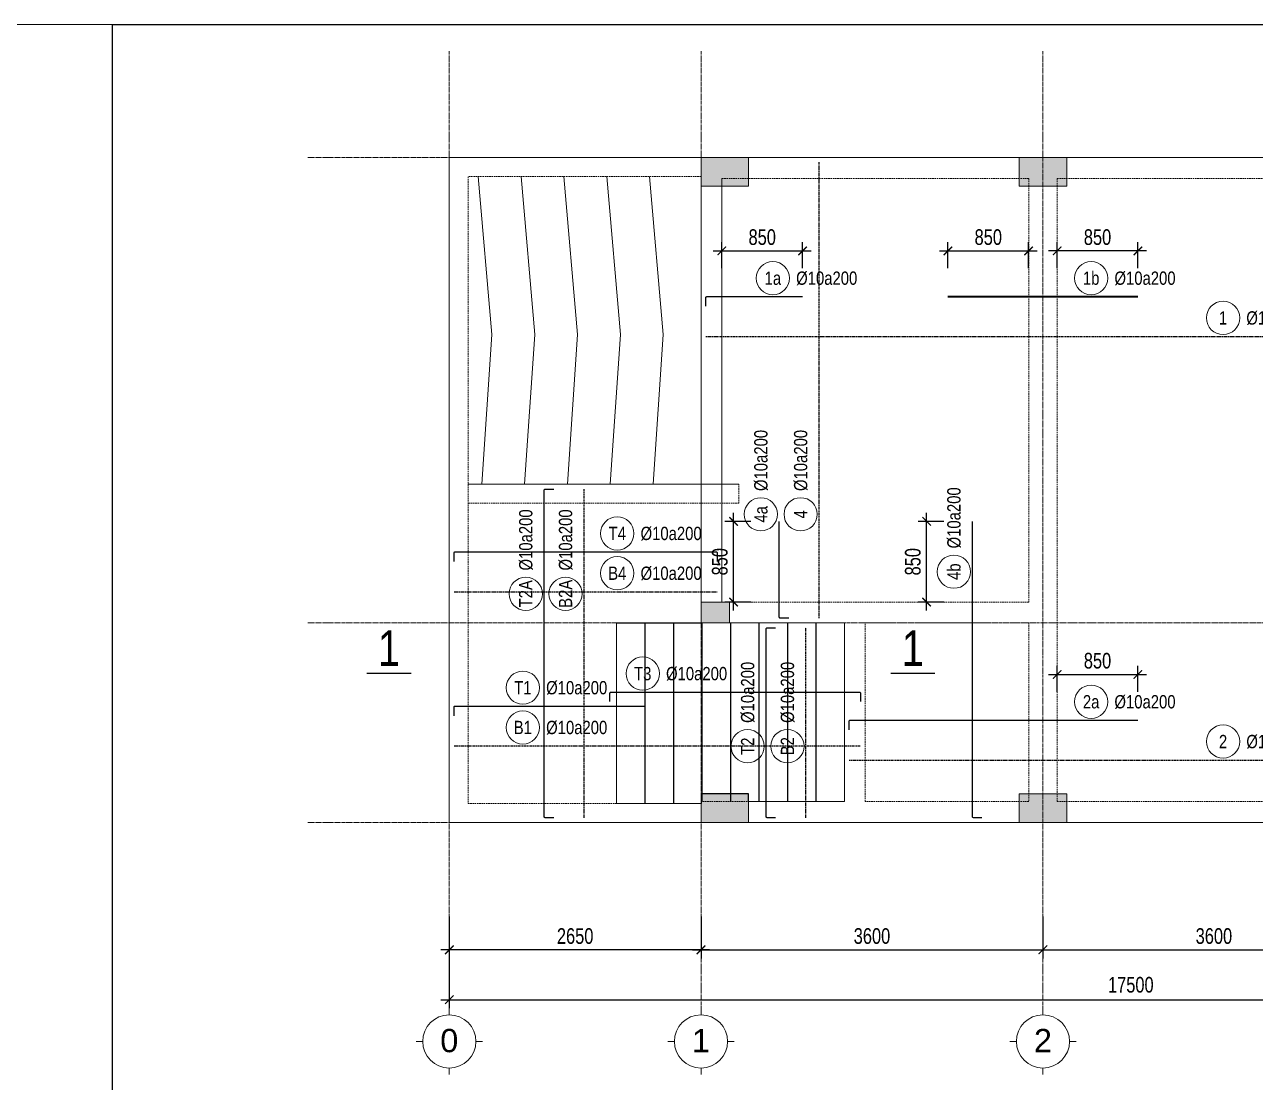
# Model space of a CAD drawing. Extents: x -165145 to 691808, y -202842 to 311040.
# Drawn here: x 212522 to 225480, y -129906 to -118769 of the extents above; entities that cross this region are included whole.
import ezdxf
from ezdxf.enums import TextEntityAlignment as Align

# ---------------------------------------------------------------- set-up
doc = ezdxf.new("R2010")
doc.units = 0
doc.header["$LTSCALE"] = 10
doc.header["$MEASUREMENT"] = 0
for name, pattern in [('CENTER', [2, 1.25, -0.25, 0.25, -0.25]), ('HIDDEN', [2.3807, 1.587, -0.7937]), ('ketcau-1', [2, 1, 1])]:
    doc.linetypes.add(name, pattern=pattern)
doc.layers.get('0').update_dxf_attribs({"linetype": 'CONTINUOUS'})
doc.layers.get('Defpoints').update_dxf_attribs({"color": 5, "linetype": 'CONTINUOUS'})
for name, color, linetype, lineweight in [('DCE_TopBars', 1, 'CONTINUOUS', 40), ('DIM', 8, 'CONTINUOUS', 13), ('GE_KC_DIM', 1, 'CONTINUOUS', 20), ('GE_KC_HATCH', 250, 'CONTINUOUS', 20), ('GE_KC_NETKHUAT', 9, 'HIDDEN', 20), ('GE_KC_NETMANH', 8, 'CONTINUOUS', 20), ('GE_KC_NETTHAY', 2, 'CONTINUOUS', 20), ('GE_KC_TEXT', 4, 'CONTINUOUS', 20), ('GE_KC_TEXT TRUC', 4, 'CONTINUOUS', 20), ('GE_KC_TRUC', 5, 'CENTER', 20), ('L-SITE', 91, 'CONTINUOUS', 9)]:
    doc.layers.add(name, color=color, linetype=linetype, lineweight=lineweight)
for name, color, linetype in [('GE_KC_AXIS', 5, 'CENTER'), ('GE_KC_STEEL', 6, 'CONTINUOUS'), ('GE_KC_TEXT_BIG', 4, 'CONTINUOUS'), ('HATCH', 179, 'CONTINUOUS'), ('REBAR', 6, 'CONTINUOUS')]:
    doc.layers.add(name, color=color, linetype=linetype)
doc.styles.add('Arial', font='arial.ttf', dxfattribs={"height": 400})
doc.styles.add('Dce_Text', font='arial.ttf', dxfattribs={"width": 0.8})
doc.styles.add('GE_KC-Arial', font='arial.ttf', dxfattribs={"width": 0.75})
doc.dimstyles.new('GE_KC_DIM75', dxfattribs={"dimscale": 75, "dimtxt": 2.2, "dimasz": 1.2, "dimexe": 1.2, "dimexo": 0, "dimgap": 0.8, "dimtad": 1, "dimdec": 0, "dimzin": 1, "dimdsep": 46, "dimtxsty": 'GE_KC-Arial', "dimblk": 'ARCHTICK', "dimcen": 1.2, "dimdle": 1.2, "dimclrd": 1, "dimclre": 1, "dimclrt": 4, "dimadec": 0, "dimazin": 0, "dimtfac": 1, "dimtdec": 0, "dimtix": 1, "dimtmove": 2, "dimatfit": 3, "dimfxl": 0.15, "dimtvp": 0.833333, "dimtolj": 1, "dimtzin": 0, "dimarcsym": 0})

# ---------------------------------------------------------------- blocks, each defined once
blk = doc.blocks.new('Grid - M_Grid Head - Circle-24584-TẦNG 2')
at = {"layer": 'L-SITE'}
for p, q in [((0, 4), (0, 5)), ((-4, 0), (-5, 0)), ((4, 0), (5, 0)), ((0, -4), (0, -5))]:
    blk.add_line(p, q, dxfattribs=at)
blk.add_circle((0, 0), 4, dxfattribs=at)
blk = doc.blocks.new('_ArchTick')
at = {"color": 0, "linetype": 'ByBlock', "const_width": 0.15}
blk.add_lwpolyline([(-0.5, -0.5), (0.5, 0.5)], dxfattribs=at)
blk = doc.blocks.new('*D1465')
at = {"layer": 'Defpoints', "color": 0, "transparency": 16777216}
for p in [(0, -991), (3600, -991), (3600, -1341)]:
    blk.add_point(p, dxfattribs=at)
at = {"layer": 'GE_KC_DIM', "color": 1, "lineweight": -2, "transparency": 16777216}
for p, q in [((0, -991), (0, -1431)), ((3600, -991), (3600, -1431)), ((-90, -1341), (3690, -1341))]:
    blk.add_line(p, q, dxfattribs=at)
at = {"layer": 'GE_KC_DIM', "color": 1, "lineweight": -2, "transparency": 16777216, "xscale": 90, "yscale": 90, "zscale": 90, "rotation": 180}
blk.add_blockref('_ArchTick', (0, -1341), dxfattribs=at)
at = {"layer": 'GE_KC_DIM', "color": 1, "lineweight": -2, "transparency": 16777216, "xscale": 90, "yscale": 90, "zscale": 90}
blk.add_blockref('_ArchTick', (3600, -1341), dxfattribs=at)
at = {"layer": 'GE_KC_DIM', "color": 4, "transparency": 16777216, "insert": (1800, -1197), "char_height": 165, "attachment_point": 5, "style": 'GE_KC-Arial'}
blk.add_mtext('\\A1;3600', dxfattribs=at)
blk = doc.blocks.new('*D1468')
at = {"layer": 'Defpoints', "color": 0, "transparency": 16777216}
for p in [(-2650, -991), (14850, -1062), (14850, -1866)]:
    blk.add_point(p, dxfattribs=at)
at = {"layer": 'GE_KC_DIM', "color": 1, "lineweight": -2, "transparency": 16777216}
for p, q in [((-2650, -991), (-2650, -1956)), ((14850, -1062), (14850, -1956)), ((-2740, -1866), (14940, -1866))]:
    blk.add_line(p, q, dxfattribs=at)
at = {"layer": 'GE_KC_DIM', "color": 1, "lineweight": -2, "transparency": 16777216, "xscale": 90, "yscale": 90, "zscale": 90, "rotation": 180}
blk.add_blockref('_ArchTick', (-2650, -1866), dxfattribs=at)
at = {"layer": 'GE_KC_DIM', "color": 1, "lineweight": -2, "transparency": 16777216, "xscale": 90, "yscale": 90, "zscale": 90}
blk.add_blockref('_ArchTick', (14850, -1866), dxfattribs=at)
at = {"layer": 'GE_KC_DIM', "color": 4, "transparency": 16777216, "insert": (4525, -1710), "char_height": 165, "attachment_point": 5, "style": 'GE_KC-Arial'}
blk.add_mtext('\\A1;17500', dxfattribs=at)
blk = doc.blocks.new('*D1471')
at = {"layer": 'Defpoints', "color": 0, "transparency": 16777216}
for p in [(-2650, -991), (0, -991), (-2650, -1341)]:
    blk.add_point(p, dxfattribs=at)
at = {"layer": 'GE_KC_DIM', "color": 1, "lineweight": -2, "transparency": 16777216}
for p, q in [((-2650, -991), (-2650, -1431)), ((0, -991), (0, -1431)), ((90, -1341), (-2740, -1341))]:
    blk.add_line(p, q, dxfattribs=at)
at = {"layer": 'GE_KC_DIM', "color": 1, "lineweight": -2, "transparency": 16777216, "xscale": 90, "yscale": 90, "zscale": 90, "rotation": 180}
blk.add_blockref('_ArchTick', (-2650, -1341), dxfattribs=at)
at = {"layer": 'GE_KC_DIM', "color": 1, "lineweight": -2, "transparency": 16777216, "xscale": 90, "yscale": 90, "zscale": 90}
blk.add_blockref('_ArchTick', (0, -1341), dxfattribs=at)
at = {"layer": 'GE_KC_DIM', "color": 4, "transparency": 16777216, "insert": (-1325, -1197), "char_height": 165, "attachment_point": 5, "style": 'GE_KC-Arial'}
blk.add_mtext('\\A1;2650', dxfattribs=at)
blk = doc.blocks.new('*D1472')
at = {"layer": 'Defpoints', "color": 0, "transparency": 16777216}
for p in [(3600, -991), (7200, -991), (7200, -1341)]:
    blk.add_point(p, dxfattribs=at)
at = {"layer": 'GE_KC_DIM', "color": 1, "lineweight": -2, "transparency": 16777216}
for p, q in [((3600, -991), (3600, -1431)), ((7200, -991), (7200, -1431)), ((3510, -1341), (7290, -1341))]:
    blk.add_line(p, q, dxfattribs=at)
at = {"layer": 'GE_KC_DIM', "color": 1, "lineweight": -2, "transparency": 16777216, "xscale": 90, "yscale": 90, "zscale": 90, "rotation": 180}
blk.add_blockref('_ArchTick', (3600, -1341), dxfattribs=at)
at = {"layer": 'GE_KC_DIM', "color": 1, "lineweight": -2, "transparency": 16777216, "xscale": 90, "yscale": 90, "zscale": 90}
blk.add_blockref('_ArchTick', (7200, -1341), dxfattribs=at)
at = {"layer": 'GE_KC_DIM', "color": 4, "transparency": 16777216, "insert": (5400, -1197), "char_height": 165, "attachment_point": 5, "style": 'GE_KC-Arial'}
blk.add_mtext('\\A1;3600', dxfattribs=at)
blk = doc.blocks.new('HTT2')
at = {"layer": 'DIM', "ltscale": 0.05}
for points in [[(-2346, 6800), (-2201, 5139), (-2308, 3560)], [(-1895, 6800), (-1750, 5139), (-1857, 3560)], [(-1444, 6800), (-1299, 5139), (-1406, 3560)], [(-993, 6800), (-848, 5139), (-955, 3560)], [(-542, 6800), (-397, 5139), (-504, 3560)]]:
    blk.add_lwpolyline(points, dxfattribs=at)
at = {"layer": 'GE_KC_NETKHUAT'}
for p, q in [((3450, 6780), (220, 6780)), ((3450, 6780), (3450, 2320)), ((3750, 6780), (3750, 220)), ((7050, 6780), (3750, 6780)), ((400, 3360), (400, 3560)), ((400, 3360), (-2450, 3360)), ((220, 2320), (3450, 2320)), ((0, 2100), (1510, 2100)), ((1510, 220), (1510, 2100)), ((1730, 220), (1730, 2100)), ((1730, 2100), (3450, 2100)), ((3450, 2100), (3450, 220)), ((1510, 220), (0, 220)), ((3450, 220), (1730, 220)), ((7050, 220), (3750, 220))]:
    blk.add_line(p, q, dxfattribs=at)
at = {"layer": 'GE_KC_NETKHUAT', "flags": 128}
blk.add_lwpolyline([(0, 6800), (-2450, 6800), (-2450, 200), (0, 200)], dxfattribs=at)
at = {"layer": 'GE_KC_NETTHAY'}
for p, q in [((-2650, 7000), (0, 7000)), ((-2650, 0), (-2650, 7000)), ((14850, 7000), (0, 7000)), ((0, 2100), (0, 7000)), ((220, 2320), (220, 6780)), ((400, 3560), (-2450, 3560)), ((-890, 200), (-890, 2100)), ((-890, 2100), (1510, 2100)), ((1510, 2100), (1510, 220)), ((0, 200), (-890, 200)), ((0, 0), (0, 220)), ((1510, 220), (500, 220)), ((0, 0), (-2650, 0)), ((14850, 0), (0, 0))]:
    blk.add_line(p, q, dxfattribs=at)
at = {"layer": 'HATCH', "ltscale": 0.05}
for p, q in [((-890, 2100), (10, 2100)), ((-590, 2100), (-590, 200)), ((-290, 2100), (-290, 200)), ((10, 2100), (10, 220)), ((310, 2100), (310, 220)), ((610, 2100), (610, 220)), ((910, 2100), (910, 220)), ((1210, 2100), (1210, 220))]:
    blk.add_line(p, q, dxfattribs=at)
at = {"layer": 'REBAR'}
for p, q in [((500, 300), (0, 300)), ((0, 300), (0, 200)), ((500, 220), (500, 300))]:
    blk.add_line(p, q, dxfattribs=at)
blk = doc.blocks.new('C-22x30')
at = {"layer": 'GE_KC_HATCH', "linetype": 'ketcau-1'}
blk.add_hatch(color=1, dxfattribs=at).paths.add_polyline_path([(150, 110), (-150, 110), (-150, -110), (150, -110)])
at = {"layer": 'GE_KC_NETTHAY', "linetype": 'Continuous'}
blk.add_lwpolyline([(150, 110), (-150, 110), (-150, -110), (150, -110)], close=True, dxfattribs=at)
blk = doc.blocks.new('MBDVC-T1')
at = {"layer": 'GE_KC_HATCH', "linetype": 'ketcau-1'}
for points in [[(500, 7000), (0, 7000), (0, 6700), (500, 6700)], [(3850, 7000), (3350, 7000), (3350, 6700), (3850, 6700)], [(500, 300), (0, 300), (0, 0), (500, 0)], [(3850, 300), (3350, 300), (3350, 0), (3850, 0)]]:
    blk.add_hatch(color=1, dxfattribs=at).paths.add_polyline_path(points)
at = {"layer": 'GE_KC_NETTHAY', "linetype": 'Continuous'}
for points in [[(500, 7000), (0, 7000), (0, 6700), (500, 6700)], [(3850, 7000), (3350, 7000), (3350, 6700), (3850, 6700)], [(500, 300), (0, 300), (0, 0), (500, 0)], [(3850, 300), (3350, 300), (3350, 0), (3850, 0)]]:
    blk.add_lwpolyline(points, close=True, dxfattribs=at)
at = {"layer": 'GE_KC_NETKHUAT'}
blk.add_blockref('C-22x30', (150, 2210), dxfattribs=at)
blk = doc.blocks.new('*U3129')
at = {"layer": 'DCE_TopBars'}
blk.add_lwpolyline([(-1879, 0), (978, 0)], dxfattribs=at)
at = {"layer": 'GE_KC_DIM'}
blk.add_circle((275, 278), 250, dxfattribs=at)
at = {"layer": 'GE_KC_TEXT', "style": 'Dce_Text', "width": 0.8}
blk.add_attdef('SHT', text='', height=200, dxfattribs=at).set_placement((275, 278), align=Align.MIDDLE_CENTER)
blk.add_attdef('DKVAKC', text='', height=200, dxfattribs=at).set_placement((625, 278), align=Align.MIDDLE_LEFT)
blk = doc.blocks.new('*U3128')
at = {"layer": 'GE_KC_DIM'}
blk.add_circle((275, 278), 250, dxfattribs=at)
at = {"layer": 'GE_KC_STEEL', "linetype": 'HIDDEN'}
blk.add_line((-7505, 0), (10452, 0), dxfattribs=at)
at = {"layer": 'GE_KC_TEXT', "style": 'Dce_Text', "width": 0.8}
blk.add_attdef('SHT', text='', height=200, dxfattribs=at).set_placement((275, 278), align=Align.MIDDLE_CENTER)
blk.add_attdef('DKVAKC', text='', height=200, dxfattribs=at).set_placement((625, 278), align=Align.MIDDLE_LEFT)
blk = doc.blocks.new('*U3127')
at = {"layer": 'GE_KC_DIM'}
blk.add_circle((275, 278), 250, dxfattribs=at)
at = {"layer": 'GE_KC_STEEL'}
blk.add_lwpolyline([(-735, -143), (-735, -15, -0.414214), (-720, 0), (723, 0)], format="xyb", dxfattribs=at)
at = {"layer": 'GE_KC_TEXT', "style": 'Dce_Text', "width": 0.8}
blk.add_attdef('SHT', text='', height=200, dxfattribs=at).set_placement((275, 278), align=Align.MIDDLE_CENTER)
blk.add_attdef('DKVAKC', text='', height=200, dxfattribs=at).set_placement((625, 278), align=Align.MIDDLE_LEFT)
blk = doc.blocks.new('*D2118')
at = {"layer": 'Defpoints', "color": 0, "transparency": 16777216}
for p in [(220713, -121151), (219863, -121334), (220713, -121334)]:
    blk.add_point(p, dxfattribs=at)
at = {"layer": 'GE_KC_DIM', "color": 1, "lineweight": -2, "transparency": 16777216}
for p, q in [((219773, -121151), (220803, -121151)), ((219863, -121334), (219863, -121061)), ((220713, -121334), (220713, -121061))]:
    blk.add_line(p, q, dxfattribs=at)
at = {"layer": 'GE_KC_DIM', "color": 1, "lineweight": -2, "transparency": 16777216, "xscale": 90, "yscale": 90, "zscale": 90, "rotation": 180}
blk.add_blockref('_ArchTick', (219863, -121151), dxfattribs=at)
at = {"layer": 'GE_KC_DIM', "color": 1, "lineweight": -2, "transparency": 16777216, "xscale": 90, "yscale": 90, "zscale": 90}
blk.add_blockref('_ArchTick', (220713, -121151), dxfattribs=at)
at = {"layer": 'GE_KC_DIM', "color": 4, "transparency": 16777216, "insert": (220288, -121007), "char_height": 165, "attachment_point": 5, "style": 'GE_KC-Arial'}
blk.add_mtext('\\A1;850', dxfattribs=at)
blk = doc.blocks.new('*D2119')
at = {"layer": 'Defpoints', "color": 0, "transparency": 16777216}
for p in [(223093, -121151), (222243, -121334), (223093, -121334)]:
    blk.add_point(p, dxfattribs=at)
at = {"layer": 'GE_KC_DIM', "color": 1, "lineweight": -2, "transparency": 16777216}
for p, q in [((222153, -121151), (223183, -121151)), ((222243, -121334), (222243, -121061)), ((223093, -121334), (223093, -121061))]:
    blk.add_line(p, q, dxfattribs=at)
at = {"layer": 'GE_KC_DIM', "color": 1, "lineweight": -2, "transparency": 16777216, "xscale": 90, "yscale": 90, "zscale": 90, "rotation": 180}
blk.add_blockref('_ArchTick', (222243, -121151), dxfattribs=at)
at = {"layer": 'GE_KC_DIM', "color": 1, "lineweight": -2, "transparency": 16777216, "xscale": 90, "yscale": 90, "zscale": 90}
blk.add_blockref('_ArchTick', (223093, -121151), dxfattribs=at)
at = {"layer": 'GE_KC_DIM', "color": 4, "transparency": 16777216, "insert": (222668, -121007), "char_height": 165, "attachment_point": 5, "style": 'GE_KC-Arial'}
blk.add_mtext('\\A1;850', dxfattribs=at)
blk = doc.blocks.new('*D2120')
at = {"layer": 'Defpoints', "color": 0, "transparency": 16777216}
for p in [(223393, -121151), (223393, -121334), (224243, -121334)]:
    blk.add_point(p, dxfattribs=at)
at = {"layer": 'GE_KC_DIM', "color": 1, "lineweight": -2, "transparency": 16777216}
for p, q in [((224333, -121151), (223303, -121151)), ((223393, -121334), (223393, -121061)), ((224243, -121334), (224243, -121061))]:
    blk.add_line(p, q, dxfattribs=at)
at = {"layer": 'GE_KC_DIM', "color": 1, "lineweight": -2, "transparency": 16777216, "xscale": 90, "yscale": 90, "zscale": 90, "rotation": 180}
blk.add_blockref('_ArchTick', (223393, -121151), dxfattribs=at)
at = {"layer": 'GE_KC_DIM', "color": 1, "lineweight": -2, "transparency": 16777216, "xscale": 90, "yscale": 90, "zscale": 90}
blk.add_blockref('_ArchTick', (224243, -121151), dxfattribs=at)
at = {"layer": 'GE_KC_DIM', "color": 4, "transparency": 16777216, "insert": (223818, -121007), "char_height": 165, "attachment_point": 5, "style": 'GE_KC-Arial'}
blk.add_mtext('\\A1;850', dxfattribs=at)
blk = doc.blocks.new('*U3124')
at = {"layer": 'GE_KC_DIM'}
blk.add_circle((275, 278), 250, dxfattribs=at)
at = {"layer": 'GE_KC_STEEL', "linetype": 'HIDDEN'}
blk.add_line((-5348, 0), (10452, 0), dxfattribs=at)
at = {"layer": 'GE_KC_TEXT', "style": 'Dce_Text', "width": 0.8}
blk.add_attdef('SHT', text='', height=200, dxfattribs=at).set_placement((275, 278), align=Align.MIDDLE_CENTER)
blk.add_attdef('DKVAKC', text='', height=200, dxfattribs=at).set_placement((625, 278), align=Align.MIDDLE_LEFT)
blk = doc.blocks.new('*U3125')
at = {"layer": 'GE_KC_DIM'}
blk.add_circle((275, 278), 250, dxfattribs=at)
at = {"layer": 'GE_KC_STEEL'}
blk.add_lwpolyline([(-3364, -143), (-3364, -15, -0.414214), (-3349, 0), (979, 0)], format="xyb", dxfattribs=at)
at = {"layer": 'GE_KC_TEXT', "style": 'Dce_Text', "width": 0.8}
blk.add_attdef('SHT', text='', height=200, dxfattribs=at).set_placement((275, 278), align=Align.MIDDLE_CENTER)
blk.add_attdef('DKVAKC', text='', height=200, dxfattribs=at).set_placement((625, 278), align=Align.MIDDLE_LEFT)
blk = doc.blocks.new('*D2113')
at = {"layer": 'Defpoints', "color": 0, "transparency": 16777216}
for p in [(224243, -125611), (223393, -125794), (224243, -125794)]:
    blk.add_point(p, dxfattribs=at)
at = {"layer": 'GE_KC_DIM', "color": 1, "lineweight": -2, "transparency": 16777216}
for p, q in [((223393, -125794), (223393, -125521)), ((224243, -125794), (224243, -125521)), ((223303, -125611), (224333, -125611))]:
    blk.add_line(p, q, dxfattribs=at)
at = {"layer": 'GE_KC_DIM', "color": 1, "lineweight": -2, "transparency": 16777216, "xscale": 90, "yscale": 90, "zscale": 90, "rotation": 180}
blk.add_blockref('_ArchTick', (223393, -125611), dxfattribs=at)
at = {"layer": 'GE_KC_DIM', "color": 1, "lineweight": -2, "transparency": 16777216, "xscale": 90, "yscale": 90, "zscale": 90}
blk.add_blockref('_ArchTick', (224243, -125611), dxfattribs=at)
at = {"layer": 'GE_KC_DIM', "color": 4, "transparency": 16777216, "insert": (223818, -125467), "char_height": 165, "attachment_point": 5, "style": 'GE_KC-Arial'}
blk.add_mtext('\\A1;850', dxfattribs=at)
blk = doc.blocks.new('*U3117')
at = {"layer": 'GE_KC_DIM'}
blk.add_circle((275, 278), 250, dxfattribs=at)
at = {"layer": 'GE_KC_STEEL', "linetype": 'HIDDEN'}
blk.add_line((-1288, 0), (5569, 0), dxfattribs=at)
at = {"layer": 'GE_KC_TEXT', "style": 'Dce_Text', "width": 0.8}
blk.add_attdef('SHT', text='', height=200, dxfattribs=at).set_placement((275, 278), align=Align.MIDDLE_CENTER)
blk.add_attdef('DKVAKC', text='', height=200, dxfattribs=at).set_placement((625, 278), align=Align.MIDDLE_LEFT)
blk = doc.blocks.new('*U3115')
at = {"layer": 'GE_KC_DIM'}
blk.add_circle((275, 278), 250, dxfattribs=at)
at = {"layer": 'GE_KC_STEEL'}
blk.add_lwpolyline([(-3425, -143), (-3425, -15, -0.414214), (-3410, 0), (1032, 0)], format="xyb", dxfattribs=at)
at = {"layer": 'GE_KC_TEXT', "style": 'Dce_Text', "width": 0.8}
blk.add_attdef('SHT', text='', height=200, dxfattribs=at).set_placement((275, 278), align=Align.MIDDLE_CENTER)
blk.add_attdef('DKVAKC', text='', height=200, dxfattribs=at).set_placement((625, 278), align=Align.MIDDLE_LEFT)
blk = doc.blocks.new('*D2125')
at = {"layer": 'Defpoints', "color": 0, "transparency": 16777216}
for p in [(222019, -123999), (222201, -123999), (222201, -124849)]:
    blk.add_point(p, dxfattribs=at)
at = {"layer": 'GE_KC_DIM', "color": 1, "lineweight": -2, "transparency": 16777216}
for p, q in [((222201, -123999), (221929, -123999)), ((222019, -124939), (222019, -123909)), ((222201, -124849), (221929, -124849))]:
    blk.add_line(p, q, dxfattribs=at)
at = {"layer": 'GE_KC_DIM', "color": 1, "lineweight": -2, "transparency": 16777216, "xscale": 90, "yscale": 90, "zscale": 90}
for p, rotation in [((222019, -123999), 90), ((222019, -124849), 270)]:
    blk.add_blockref('_ArchTick', p, dxfattribs=dict(at, rotation=rotation))
at = {"layer": 'GE_KC_DIM', "color": 4, "transparency": 16777216, "insert": (221874, -124424), "char_height": 165, "attachment_point": 5, "rotation": 90, "style": 'GE_KC-Arial'}
blk.add_mtext('\\A1;850', dxfattribs=at)
blk = doc.blocks.new('*U3116')
at = {"layer": 'GE_KC_DIM'}
blk.add_circle((275, 278), 250, dxfattribs=at)
at = {"layer": 'GE_KC_STEEL'}
blk.add_lwpolyline([(-1288, -143), (-1288, -15, -0.414214), (-1273, 0), (169, 0)], format="xyb", dxfattribs=at)
at = {"layer": 'GE_KC_TEXT', "style": 'Dce_Text', "width": 0.8}
blk.add_attdef('SHT', text='', height=200, dxfattribs=at).set_placement((275, 278), align=Align.MIDDLE_CENTER)
blk.add_attdef('DKVAKC', text='', height=200, dxfattribs=at).set_placement((625, 278), align=Align.MIDDLE_LEFT)
blk = doc.blocks.new('*D2126')
at = {"layer": 'Defpoints', "color": 0, "transparency": 16777216}
for p in [(219986, -123999), (220169, -123999), (220169, -124849)]:
    blk.add_point(p, dxfattribs=at)
at = {"layer": 'GE_KC_DIM', "color": 1, "lineweight": -2, "transparency": 16777216}
for p, q in [((220169, -123999), (219896, -123999)), ((219986, -124939), (219986, -123909)), ((220169, -124849), (219896, -124849))]:
    blk.add_line(p, q, dxfattribs=at)
at = {"layer": 'GE_KC_DIM', "color": 1, "lineweight": -2, "transparency": 16777216, "xscale": 90, "yscale": 90, "zscale": 90}
for p, rotation in [((219986, -123999), 90), ((219986, -124849), 270)]:
    blk.add_blockref('_ArchTick', p, dxfattribs=dict(at, rotation=rotation))
at = {"layer": 'GE_KC_DIM', "color": 4, "transparency": 16777216, "insert": (219842, -124424), "char_height": 165, "attachment_point": 5, "rotation": 90, "style": 'GE_KC-Arial'}
blk.add_mtext('\\A1;850', dxfattribs=at)
blk = doc.blocks.new('*U3130')
at = {"layer": 'GE_KC_DIM'}
blk.add_circle((275, 278), 250, dxfattribs=at)
at = {"layer": 'GE_KC_STEEL'}
blk.add_lwpolyline([(-760, -143), (-760, -15, -0.414214), (-745, 0), (2097, 0, -0.414214), (2112, -15), (2112, -143)], format="xyb", dxfattribs=at)
at = {"layer": 'GE_KC_TEXT', "style": 'Dce_Text', "width": 0.8}
blk.add_attdef('SHT', text='', height=200, dxfattribs=at).set_placement((275, 278), align=Align.MIDDLE_CENTER)
blk.add_attdef('DKVAKC', text='', height=200, dxfattribs=at).set_placement((625, 278), align=Align.MIDDLE_LEFT)
blk = doc.blocks.new('*U3131')
at = {"layer": 'GE_KC_DIM'}
blk.add_circle((275, 278), 250, dxfattribs=at)
at = {"layer": 'GE_KC_STEEL', "linetype": 'HIDDEN'}
blk.add_line((-760, 0), (5354, 0), dxfattribs=at)
at = {"layer": 'GE_KC_TEXT', "style": 'Dce_Text', "width": 0.8}
blk.add_attdef('SHT', text='', height=200, dxfattribs=at).set_placement((275, 278), align=Align.MIDDLE_CENTER)
blk.add_attdef('DKVAKC', text='', height=200, dxfattribs=at).set_placement((625, 278), align=Align.MIDDLE_LEFT)
blk = doc.blocks.new('*U3132')
at = {"layer": 'GE_KC_DIM'}
blk.add_circle((275, 278), 250, dxfattribs=at)
at = {"layer": 'GE_KC_STEEL'}
blk.add_lwpolyline([(-218, -143), (-218, -15, -0.414214), (-203, 0), (3536, 0, -0.414214), (3551, -15), (3551, -143)], format="xyb", dxfattribs=at)
at = {"layer": 'GE_KC_TEXT', "style": 'Dce_Text', "width": 0.8}
blk.add_attdef('SHT', text='', height=200, dxfattribs=at).set_placement((275, 278), align=Align.MIDDLE_CENTER)
blk.add_attdef('DKVAKC', text='', height=200, dxfattribs=at).set_placement((625, 278), align=Align.MIDDLE_LEFT)
blk = doc.blocks.new('*U3133')
at = {"layer": 'GE_KC_DIM'}
blk.add_circle((275, 278), 250, dxfattribs=at)
at = {"layer": 'GE_KC_STEEL'}
blk.add_lwpolyline([(-800, -143), (-800, -15, -0.414214), (-785, 0), (2042, 0, -0.414214), (2057, -15), (2057, -143)], format="xyb", dxfattribs=at)
at = {"layer": 'GE_KC_TEXT', "style": 'Dce_Text', "width": 0.8}
blk.add_attdef('SHT', text='', height=200, dxfattribs=at).set_placement((275, 278), align=Align.MIDDLE_CENTER)
blk.add_attdef('DKVAKC', text='', height=200, dxfattribs=at).set_placement((625, 278), align=Align.MIDDLE_LEFT)
blk = doc.blocks.new('*U3134')
at = {"layer": 'GE_KC_DIM'}
blk.add_circle((275, 278), 250, dxfattribs=at)
at = {"layer": 'GE_KC_STEEL', "linetype": 'HIDDEN'}
blk.add_line((-800, 0), (2057, 0), dxfattribs=at)
at = {"layer": 'GE_KC_TEXT', "style": 'Dce_Text', "width": 0.8}
blk.add_attdef('SHT', text='', height=200, dxfattribs=at).set_placement((275, 278), align=Align.MIDDLE_CENTER)
blk.add_attdef('DKVAKC', text='', height=200, dxfattribs=at).set_placement((625, 278), align=Align.MIDDLE_LEFT)
blk = doc.blocks.new('*U3135')
at = {"layer": 'GE_KC_DIM'}
blk.add_circle((275, 278), 250, dxfattribs=at)
at = {"layer": 'GE_KC_STEEL'}
blk.add_lwpolyline([(-3093, -143), (-3093, -15, -0.414214), (-3078, 0), (1835, 0, -0.414214), (1850, -15), (1850, -143)], format="xyb", dxfattribs=at)
at = {"layer": 'GE_KC_TEXT', "style": 'Dce_Text', "width": 0.8}
blk.add_attdef('SHT', text='', height=200, dxfattribs=at).set_placement((275, 278), align=Align.MIDDLE_CENTER)
blk.add_attdef('DKVAKC', text='', height=200, dxfattribs=at).set_placement((625, 278), align=Align.MIDDLE_LEFT)
blk = doc.blocks.new('*U3136')
at = {"layer": 'GE_KC_DIM'}
blk.add_circle((275, 278), 250, dxfattribs=at)
at = {"layer": 'GE_KC_STEEL', "linetype": 'HIDDEN'}
blk.add_line((-3093, 0), (1850, 0), dxfattribs=at)
at = {"layer": 'GE_KC_TEXT', "style": 'Dce_Text', "width": 0.8}
blk.add_attdef('SHT', text='', height=200, dxfattribs=at).set_placement((275, 278), align=Align.MIDDLE_CENTER)
blk.add_attdef('DKVAKC', text='', height=200, dxfattribs=at).set_placement((625, 278), align=Align.MIDDLE_LEFT)
blk = doc.blocks.new('*U3137')
at = {"layer": 'GE_KC_DIM'}
blk.add_circle((275, 278), 250, dxfattribs=at)
at = {"layer": 'GE_KC_STEEL'}
blk.add_lwpolyline([(-2180, -143), (-2180, -15, -0.414214), (-2165, 0), (1762, 0, -0.414214), (1777, -15), (1777, -143)], format="xyb", dxfattribs=at)
at = {"layer": 'GE_KC_TEXT', "style": 'Dce_Text', "width": 0.8}
blk.add_attdef('SHT', text='', height=200, dxfattribs=at).set_placement((275, 278), align=Align.MIDDLE_CENTER)
blk.add_attdef('DKVAKC', text='', height=200, dxfattribs=at).set_placement((625, 278), align=Align.MIDDLE_LEFT)
blk = doc.blocks.new('*U3138')
at = {"layer": 'GE_KC_DIM'}
blk.add_circle((275, 278), 250, dxfattribs=at)
at = {"layer": 'GE_KC_STEEL', "linetype": 'HIDDEN'}
blk.add_line((-2180, 0), (1777, 0), dxfattribs=at)
at = {"layer": 'GE_KC_TEXT', "style": 'Dce_Text', "width": 0.8}
blk.add_attdef('SHT', text='', height=200, dxfattribs=at).set_placement((275, 278), align=Align.MIDDLE_CENTER)
blk.add_attdef('DKVAKC', text='', height=200, dxfattribs=at).set_placement((625, 278), align=Align.MIDDLE_LEFT)
blk = doc.blocks.new('TRUC')
at = {"layer": 'GE_KC_TRUC', "ltscale": 2}
for p, q in [((-2650, -1955.6), (-2650, 8124.4)), ((0, -1955.6), (0, 8124.4)), ((3600, -1955.6), (3600, 8124.4)), ((-4139.6, 7000), (16969.7, 7000)), ((-4139.6, 2100), (16969.7, 2100)), ((-4139.6, 0), (16969.7, 0))]:
    blk.add_line(p, q, dxfattribs=at)
at = {"layer": 'GE_KC_TEXT TRUC', "lineweight": 9, "xscale": 70, "yscale": 70, "zscale": 70, "rotation": 270}
for p in [(-2650, -2305.6), (0, -2305.6), (3600, -2305.6)]:
    blk.add_blockref('Grid - M_Grid Head - Circle-24584-TẦNG 2', p, dxfattribs=at)
at = {"layer": 'GE_KC_TEXT TRUC', "style": 'Arial'}
for s, p in [('0', (-2650, -2419.2)), ('1', (0, -2419.2)), ('2', (3600, -2419.2))]:
    blk.add_text(s, height=245, dxfattribs=at).set_placement(p, align=Align.CENTER)
at = {"layer": 'GE_KC_DIM'}
dim = blk.add_linear_dim(base=(14850, -1866.2), p1=(-2650, -990.7), p2=(14850, -1061.9), dimstyle='GE_KC_DIM75', dxfattribs=at)
dim.commit()
dim.dimension.update_dxf_attribs({"geometry": '*D1468', "text_midpoint": (4525, -1710.5), "dimtype": 128})
for base, p1, p2, picture, middle in [((-2650, -1341.2), (0, -990.7), (-2650, -990.7), '*D1471', (-1325, -1197)), ((3600, -1341.2), (0, -990.7), (3600, -990.7), '*D1465', (1800, -1196.9)), ((7200, -1341.2), (3600, -990.7), (7200, -990.7), '*D1472', (5400, -1196.9))]:
    dim = blk.add_linear_dim(base=base, p1=p1, p2=p2, dimstyle='GE_KC_DIM75', dxfattribs=at)
    dim.commit()
    dim.dimension.update_dxf_attribs({"geometry": picture, "text_midpoint": middle})

msp = doc.modelspace()

# ---------------------------------------------------------------- linework, layer by layer
at = {"layer": 'Defpoints'}
msp.add_lwpolyline([(213447.50782, -118768.70056), (239322.50782, -118768.70056), (239322.50782, -140293.70056), (213447.50782, -140293.70056)], close=True, dxfattribs=at)
at = {"layer": 'GE_KC_NETMANH'}
msp.add_line((174130.40086, -118768.70056), (385223.40086, -118768.70056), dxfattribs=at)

# ---------------------------------------------------------------- block references
at = {"xscale": 0.7, "yscale": 0.7, "zscale": 0.7, "rotation": 90}
for name, p, values in [('*U3117', (220887.00145, -124117.00722), {'DKVAKC': '%%c10a200', 'SHT': '4'}), ('*U3116', (220468.05786, -124117.00722), {'DKVAKC': '%%c10a200', 'SHT': '4a'}), ('*U3135', (217992.75936, -124953.90273), {'DKVAKC': '%%c10a200', 'SHT': 'T2A'}), ('*U3136', (218411.70296, -124953.90273), {'DKVAKC': '%%c10a200', 'SHT': 'B2A'}), ('*U3115', (222500.53195, -124721.34116), {'DKVAKC': '%%c10a200', 'SHT': '4b'}), ('*U3133', (220328.86077, -126558.85338), {'DKVAKC': '%%c10a200', 'SHT': 'T2'}), ('*U3134', (220747.80436, -126558.85338), {'DKVAKC': '%%c10a200', 'SHT': 'B2'})]:
    msp.add_blockref(name, p, dxfattribs=at).add_auto_attribs(values)
at = {"xscale": 0.7, "yscale": 0.7, "zscale": 0.7}
for name, p, values in [('*U3127', (220207.65492, -121632.83112), {'DKVAKC': '%%c10a200', 'SHT': '1a'}), ('*U3129', (223558.73446, -121632.83112), {'DKVAKC': '%%c10a200', 'SHT': '1b'}), ('*U3128', (224947.25668, -122051.77472), {'DKVAKC': '%%c10a200', 'SHT': '1'}), ('*U3137', (218569.45036, -124320.61145), {'DKVAKC': '%%c10a200', 'SHT': 'T4'}), ('*U3138', (218569.45036, -124739.55505), {'DKVAKC': '%%c10a200', 'SHT': 'B4'}), ('*U3132', (218837.76733, -125796.49173), {'DKVAKC': '%%c10a200', 'SHT': 'T3'}), ('*U3130', (217575.30765, -125944.63091), {'DKVAKC': '%%c10a200', 'SHT': 'T1'}), ('*U3125', (223558.36394, -126092.79634), {'DKVAKC': '%%c10a200', 'SHT': '2a'}), ('*U3131', (217575.30765, -126363.5745), {'DKVAKC': '%%c10a200', 'SHT': 'B1'}), ('*U3124', (224947.25668, -126511.73994), {'DKVAKC': '%%c10a200', 'SHT': '2'})]:
    msp.add_blockref(name, p, dxfattribs=at).add_auto_attribs(values)
at = {"layer": 'GE_KC_AXIS', "linetype": 'Continuous'}
msp.add_blockref('TRUC', (219643.48492, -127168.94479), dxfattribs=at)
at = {"layer": 'GE_KC_NETKHUAT'}
for name in ['HTT2', 'MBDVC-T1']:
    msp.add_blockref(name, (219643.48492, -127168.94479), dxfattribs=at)

# ---------------------------------------------------------------- texts
at = {"layer": 'GE_KC_TEXT_BIG', "style": 'GE_KC-Arial', "width": 0.8}
for p in [(216358.56035, -125521.38503), (221873.91108, -125521.38503)]:
    msp.add_text('%%U 1 ', height=375, dxfattribs=at).set_placement(p, align=Align.CENTER)

# ---------------------------------------------------------------- dimensions: what is measured, and where the dimension line sits
at = {"layer": 'GE_KC_DIM'}
for base, p1, p2, picture, middle in [((220713.48492, -121150.95045), (219863.48492, -121333.69359), (220713.48492, -121333.69359), '*D2118', (220288.48492, -121006.70591)), ((223093.48492, -121150.95045), (222243.48492, -121333.69359), (223093.48492, -121333.69359), '*D2119', (222668.48492, -121006.70591)), ((224243.48492, -125610.91568), (223393.48492, -125793.65881), (224243.48492, -125793.65881), '*D2113', (223818.48492, -125466.67113))]:
    dim = msp.add_linear_dim(base=base, p1=p1, p2=p2, dimstyle='GE_KC_DIM75', dxfattribs=at)
    dim.commit()
    dim.dimension.update_dxf_attribs({"geometry": picture, "text_midpoint": middle})
for base, p1, p2, angle, picture, middle in [((223393.48492, -121150.95045), (224243.48492, -121333.69359), (223393.48492, -121333.69359), 180, '*D2120', (223818.48492, -121006.70591)), ((219986.17719, -123998.94744), (220168.92033, -124848.94744), (220168.92033, -123998.94744), 90, '*D2126', (219841.93265, -124423.94744)), ((222018.65128, -123998.91054), (222201.39442, -124848.91054), (222201.39442, -123998.91054), 90, '*D2125', (221874.40674, -124423.91054))]:
    dim = msp.add_linear_dim(base=base, p1=p1, p2=p2, angle=angle, dimstyle='GE_KC_DIM75', dxfattribs=at)
    dim.commit()
    dim.dimension.update_dxf_attribs({"geometry": picture, "text_midpoint": middle})

doc.saveas('drawing.dxf')
